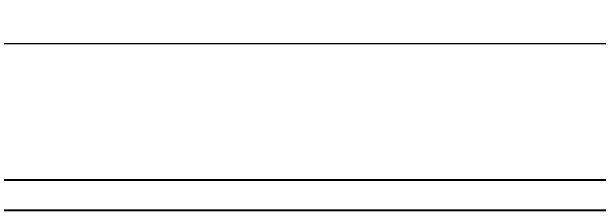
# Model space of a CAD drawing. Header units: inches. Extents: x -6800 to 96653, y -25814 to 17379.
# Drawn here: x 86552.6 to 86782.7, y -12561.8 to -12483.7 of the extents above; entities that cross this region are included whole.
import ezdxf

# ---------------------------------------------------------------- set-up
doc = ezdxf.new("R2010")
doc.units = ezdxf.units.IN
doc.header["$MEASUREMENT"] = 0
doc.header["$PDMODE"] = 34
doc.layers.add('dimension', color=50, linetype='Continuous', lineweight=20)
doc.layers.add('dimension @ 1', color=50, linetype='Continuous', lineweight=20)
doc.styles.get("Standard").update_dxf_attribs({"font": 'arial.ttf'})
doc.dimstyles.get("Standard").update_dxf_attribs({"dimtxt": 7, "dimasz": 4, "dimexe": 2, "dimexo": 2, "dimgap": 2, "dimtad": 1, "dimdec": 0, "dimzin": 0, "dimdsep": 46, "dimlunit": 4, "dimtxsty": 'Standard', "dimblk": 'ARCHTICK', "dimcen": 0.25, "dimclrd": 256, "dimclre": 256, "dimclrt": 256, "dimadec": 0, "dimazin": 0, "dimtfac": 1, "dimtdec": 0, "dimtofl": 0, "dimtmove": 0, "dimatfit": 3, "dimfxl": 1, "dimfxlon": 1, "dimtolj": 1, "dimtzin": 0, "dimlwd": -1, "dimlwe": -1, "dimarcsym": 1})

# ---------------------------------------------------------------- blocks, each defined once
blk = doc.blocks.new('_ArchTick')
at = {"color": 0, "linetype": 'ByBlock', "const_width": 0.15}
blk.add_lwpolyline([(-0.5, -0.5), (0.5, 0.5)], dxfattribs=at)
blk = doc.blocks.new('*D1844')
at = {"layer": 'Defpoints', "color": 0, "transparency": 16777216}
for p in [(88639.3, -12496.22), (86263.3, -12561.75), (88639.3, -12561.75)]:
    blk.add_point(p, dxfattribs=at)
at = {"layer": 'dimension', "transparency": 16777216}
for p, q in [((86263.3, -12497.47), (86263.3, -12494.22)), ((88639.3, -12497.47), (88639.3, -12494.22)), ((86263.3, -12496.22), (88639.3, -12496.22))]:
    blk.add_line(p, q, dxfattribs=at)
at = {"layer": 'dimension', "transparency": 16777216, "xscale": 4, "yscale": 4, "zscale": 4, "rotation": 180}
blk.add_blockref('_ArchTick', (86263.3, -12496.22), dxfattribs=at)
at = {"layer": 'dimension', "transparency": 16777216, "xscale": 4, "yscale": 4, "zscale": 4}
blk.add_blockref('_ArchTick', (88639.3, -12496.22), dxfattribs=at)
at = {"layer": 'dimension', "transparency": 16777216, "insert": (87451.3, -12489.63), "char_height": 9, "attachment_point": 5}
blk.add_mtext("\\A1;198'", dxfattribs=at)

msp = doc.modelspace()

# ---------------------------------------------------------------- linework, layer by layer
at = {"transparency": 33554651}
for p, q in [((86251.3, -12549.75), (88651.3, -12549.75)), ((86263.3, -12561.75), (88639.3, -12561.75))]:
    msp.add_line(p, q, dxfattribs=at)

# ---------------------------------------------------------------- dimensions: what is measured, and where the dimension line sits
at = {"layer": 'dimension @ 1', "transparency": 33554651}
dim = msp.add_linear_dim(base=(88639.3, -12496.22), p1=(86263.3, -12561.75), p2=(88639.3, -12561.75), dimstyle='Standard', override={"dimscale": 1, "dimtxt": 9, "dimtix": 0, "dimtofl": 0, "dimtmove": 0, "dimatfit": 3, "dimfxl": 1.25}, dxfattribs=at)
dim.commit()
dim.dimension.update_dxf_attribs({"geometry": '*D1844', "text_midpoint": (87451.3, -12489.63)})

doc.saveas('drawing.dxf')
